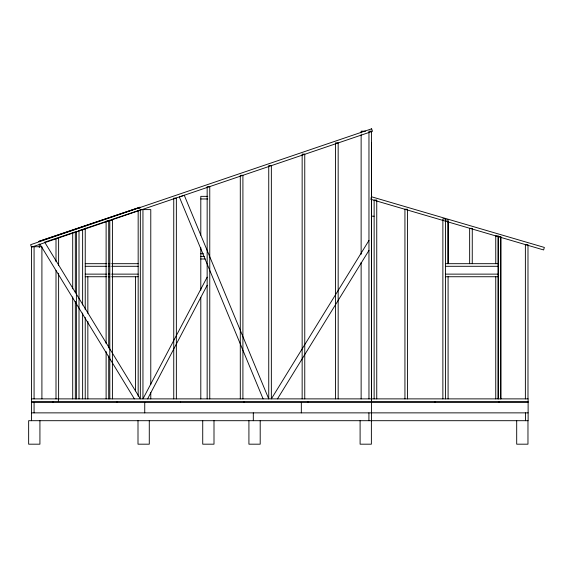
<?xml version="1.0" encoding="UTF-8"?>
<svg xmlns="http://www.w3.org/2000/svg" width="573" height="573" viewBox="0 0 573 573"><rect width="100%" height="100%" fill="white"/><g stroke="black" fill="none" stroke-linecap="round" stroke-linejoin="round"><path stroke-width="0.86" d="M370.982 198.43L371.469 196.761L544.35 247.436L543.619 249.943L370.731 199.268M147.612 398.88L207.154 285.29M207.154 277.153L142.949 398.88L142.949 209.611M368.962 240.452L271.351 398.88L271.351 165.554L268.744 165.554L268.744 398.88L184.255 195.25L179.363 197.062L263.093 398.88M277.482 398.88L368.962 250.401M38.42 241.534L139.955 207.247M38.463 241.534L140.005 207.247M44.329 242.293L75.686 231.721M78.179 230.869L109.529 220.29M112.022 219.438L139.991 210.005M365.481 131.16L361.133 131.16L361.133 132.943M207.763 196.353L200.801 196.353L200.801 235.209M200.801 198.96L207.763 198.96M138.165 208.257L139.905 208.257M371.526 216.186L374.133 216.186M445.486 220.011L448.093 220.011L448.093 263.687L448.079 221.794M106.979 221.092L108.72 221.092L108.72 347.954M200.801 253.767L203.415 253.767M200.801 256.382L204.282 256.382M200.801 258.989L205.155 258.989M85.234 263.687L106.392 263.687M108.154 263.687L109.916 263.687M111.678 263.687L138.122 263.687M445.479 263.687L498.381 263.687M85.234 266.295L106.392 266.295M108.154 266.295L109.916 266.295M111.678 266.295L138.122 266.295M445.479 266.295L498.367 266.295M85.234 274.13L106.392 274.13M108.154 274.13L109.916 274.13M111.678 274.13L138.122 274.13M445.479 274.13L498.367 274.13M85.234 276.738L106.392 276.738M108.154 276.738L109.916 276.738M111.678 276.738L138.122 276.738M445.479 276.738L498.367 276.738M31.472 398.88L528.12 398.88L528.12 420.697L28.65 420.697L28.65 444.182L39.924 444.182L39.924 420.697M31.472 401.487L528.12 401.487M31.472 402.425L528.12 402.425M31.472 412.868L528.12 412.868M44.93 242.594L140.342 398.88L140.342 209.611L150.778 209.611L150.778 384.59M39.988 244.277L134.369 398.88M527.984 398.88L527.984 244.728L525.377 244.728L525.377 398.88M527.969 420.697L527.969 444.182L516.696 444.182L516.696 420.697M525.505 412.868L525.505 420.697M500.974 236.678L500.974 398.88M500.623 398.88L500.623 236.678L498.016 236.678L498.016 398.88M498.89 401.487L498.89 402.425M498.367 398.88L498.381 235.904L495.752 235.904L495.774 263.687M495.752 276.738L495.752 398.88M472.252 263.687L472.274 228.362L469.645 228.362L469.659 263.687M448.086 276.738L448.086 398.88M445.479 398.88L445.479 218.886L442.872 218.886L442.872 398.88M435.208 401.487L435.208 402.425M407.539 398.88L407.539 209.238L404.932 209.238L404.932 398.88M376.748 398.88L376.748 200.049L374.133 200.049L374.133 398.88M371.569 402.425L371.569 131.16L368.962 131.16L368.962 398.88M371.526 142.591L371.526 420.697M371.376 420.697L371.376 444.182L360.102 444.182L360.102 420.697M368.919 412.868L368.919 420.697M361.133 134.727L361.133 254.312M361.133 262.341L361.133 398.88M338.163 398.88L338.163 142.849L335.556 142.849L335.556 398.88M307.894 401.487L307.894 402.425M304.757 398.88L304.757 154.123L302.15 154.123L302.15 398.88M301.326 402.425L301.326 412.868M260.199 420.697L260.199 444.182L248.918 444.182L248.918 420.697M253.309 412.868L253.309 420.697M244.213 401.487L244.213 402.425M242.909 398.88L242.909 175.317L240.295 175.317L240.295 398.88M214.001 420.697L214.001 444.182L202.727 444.182L202.727 420.697M209.761 398.88L209.761 186.698L207.154 186.698L207.154 398.88M200.801 247.579L200.801 290.174M200.801 297.301L200.801 398.88M180.531 401.487L180.531 402.425M176.355 398.88L176.355 198.179L173.748 198.179L173.748 398.88M150.778 392.627L150.778 398.88M149.281 420.697L149.281 444.182L138 444.182L138 420.697M144.74 402.425L144.74 412.868M138.165 210.936L138.165 396.194M135.507 276.738L135.507 390.85M116.849 401.487L116.849 402.425M112.415 398.88L112.415 220.104L109.801 220.104L109.801 398.88M108.72 355.998L108.72 398.88M106.112 221.092L106.112 343.485M106.112 351.528L106.112 398.88M87.848 276.738L87.848 313.288M87.848 321.317L87.848 398.88M85.234 228.111L85.234 309.721M85.234 317.521L85.234 398.88M82.627 229.902L82.627 305.001M82.627 313.051L82.627 398.88M79.01 398.88L79.01 231.535L76.395 231.535L76.395 398.88M75.314 292.445L75.314 232.523L72.707 232.523L72.707 288.871M75.314 301.391L75.314 398.88M72.707 296.921L72.707 398.88M58.618 237.587L58.618 265.213M58.618 273.235L58.618 398.88M58.389 398.88L58.389 401.487M56.004 238.475L56.004 261.646M56.004 270.556L56.004 398.88M53.167 401.487L53.167 402.425M41.908 398.88L41.908 246.727L31.472 246.727L31.472 420.697M39.301 244.012L39.301 247.593M34.079 246.727L34.079 398.88M34.079 402.425L34.079 412.868M371.526 258.989L371.526 398.88L371.569 258.989M371.633 128.818L30.627 244.7L31.472 247.171L372.479 131.289L371.633 128.818"/></g></svg>
